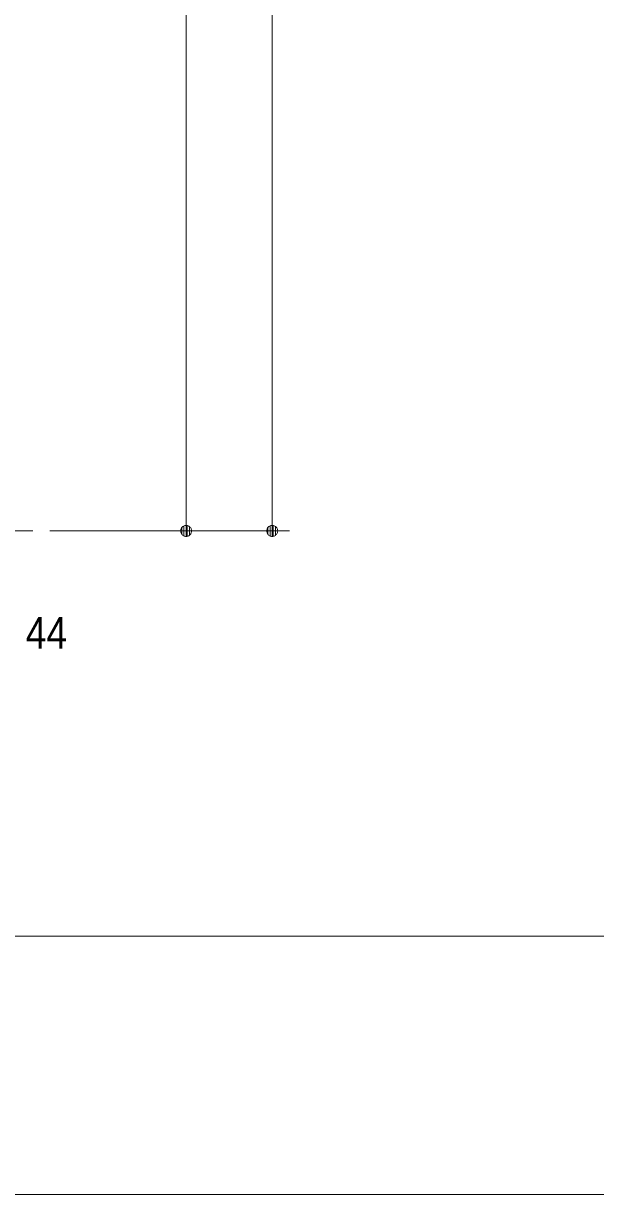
# Model space of a CAD drawing. Units: millimetres, scale not verified. Extents: x -6062 to 6062, y -3045 to 3045.
# Drawn here: x -1435 to -771, y -2770 to -1411 of the extents above; entities that cross this region are included whole.
import ezdxf
from ezdxf.enums import TextEntityAlignment as Align

# ---------------------------------------------------------------- set-up
doc = ezdxf.new("R2010")
doc.units = ezdxf.units.MM
doc.header["$LTSCALE"] = 20
for name, color, linetype, lineweight in [('0-0_2寸法-2', 7, 'Continuous', 9), ('0-1_0', 7, 'Continuous', 9), ('0-3_3一般', 7, 'Continuous', 9), ('0-4_1図面枠', 7, 'Continuous', 9), ('0-5_2寸法-1', 7, 'Continuous', 9)]:
    doc.layers.add(name, color=color, linetype=linetype, lineweight=lineweight)
doc.styles.add('ＭＳ Ｐゴシック', font='')
doc.styles.get('ＭＳ Ｐゴシック').set_extended_font_data('MS PGothic')

# ---------------------------------------------------------------- blocks, each defined once
blk = doc.blocks.new('グループ-5')
at = {"layer": '0-3_3一般'}
blk.add_line((4176.5, -40000), (7269.3, -40000), dxfattribs=at)
blk = doc.blocks.new('グループ-26')
at = {"layer": '0-3_3一般'}
blk.add_blockref('グループ-5', (0, 0), dxfattribs=at)
blk = doc.blocks.new('_Dot')
at = {"layer": '0-1_0'}
for p, q in [((-10, 0), (-20, 0)), ((9.78, 2), (-9.78, 2)), ((7.99, 6), (-7.99, 6)), ((9.16, -3.98), (-9.16, -3.98)), ((6, -7.98), (-6, -7.98))]:
    blk.add_line(p, q, dxfattribs=at)
for points in [[(10, 0), (9.92, 1.25), (9.69, 2.49), (9.3, 3.68), (8.76, 4.82), (8.09, 5.88), (7.29, 6.85), (6.37, 7.71), (5.36, 8.44), (4.26, 9.05), (3.09, 9.51), (1.87, 9.82), (0.63, 9.98), (-0.63, 9.98), (-1.87, 9.82), (-3.09, 9.51), (-4.26, 9.05), (-5.36, 8.44), (-6.37, 7.71), (-7.29, 6.85), (-8.09, 5.88), (-8.76, 4.82), (-9.3, 3.68), (-9.69, 2.49), (-9.92, 1.25), (-10, 0), (0, 0)], [(-10, 0), (-9.92, -1.25), (-9.69, -2.49), (-9.3, -3.68), (-8.76, -4.82), (-8.09, -5.88), (-7.29, -6.85), (-6.37, -7.71), (-5.36, -8.44), (-4.26, -9.05), (-3.09, -9.51), (-1.87, -9.82), (-0.63, -9.98), (0.63, -9.98), (1.87, -9.82), (3.09, -9.51), (4.26, -9.05), (5.36, -8.44), (6.37, -7.71), (7.29, -6.85), (8.09, -5.88), (8.76, -4.82), (9.3, -3.68), (9.69, -2.49), (9.92, -1.25), (10, 0), (0, 0)]]:
    blk.add_lwpolyline(points, close=True, dxfattribs=at)
blk = doc.blocks.new('グループ-82')
at = {"layer": '0-4_1図面枠'}
blk.add_line((-80000, -49400), (80000, -49400), dxfattribs=at)
blk.add_lwpolyline([(-80000, 55400), (80000, 55400), (80000, -55400), (-80000, -55400)], close=True, dxfattribs=at)
blk = doc.blocks.new('図面枠')
at = {"layer": '0-4_1図面枠'}
blk.add_blockref('グループ-82', (0, 0), dxfattribs=at)

msp = doc.modelspace()

# ---------------------------------------------------------------- linework, layer by layer
at = {"layer": '0-5_2寸法-1'}
for p, q in [((-1246.04, -1987.29), (-1246.04, 329.29)), ((-1146.04, -1987.29), (-1146.04, 337.29)), ((-1404.04, -2000), (-1226.04, -2000)), ((-1226.04, -2000), (-1126.04, -2000))]:
    msp.add_line(p, q, dxfattribs=at)

# ---------------------------------------------------------------- block references
at = {"layer": '0-3_3一般', "xscale": 0.05, "yscale": 0.05}
msp.add_blockref('グループ-26', (-1787.5, 0), dxfattribs=at)
at = {"layer": '0-4_1図面枠', "xscale": 0.05, "yscale": 0.05}
msp.add_blockref('図面枠', (-1787.5, 0), dxfattribs=at)
at = {"layer": '0-5_2寸法-1', "xscale": 0.6356201, "yscale": 0.6356201, "rotation": 270}
for p in [(-1246.04, -2000), (-1146.04, -2000)]:
    msp.add_blockref('_Dot', p, dxfattribs=at)

# ---------------------------------------------------------------- texts
at = {"layer": '0-0_2寸法-2', "style": 'ＭＳ Ｐゴシック', "width": 0.9}
msp.add_text('44', height=36.66, dxfattribs=at).set_placement((-1432.19, -2147.52), align=Align.BOTTOM_LEFT)

doc.saveas('drawing.dxf')
